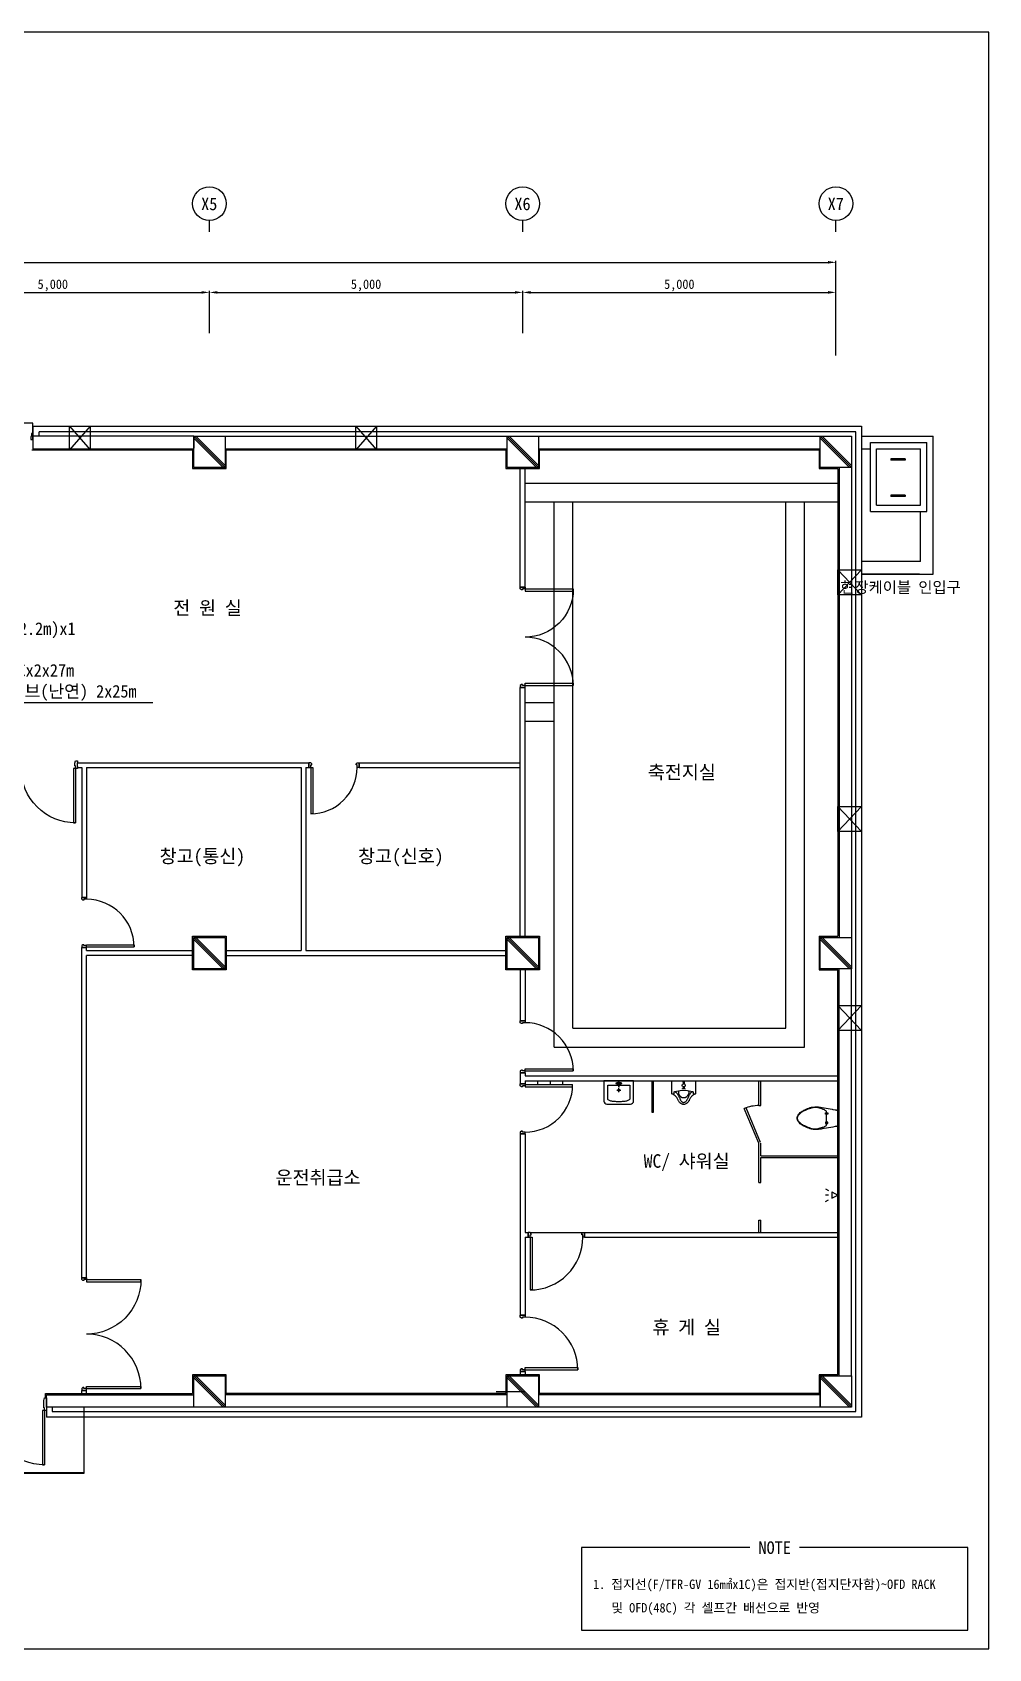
# Model space of a CAD drawing. Header units: millimetres. Extents: x 83587 to 123387, y 29485 to 60730.
# Drawn here: x 108123 to 123387, y 29485 to 55285 of the extents above; entities that cross this region are included whole.
import ezdxf
from ezdxf.enums import TextEntityAlignment as Align

# ---------------------------------------------------------------- set-up
doc = ezdxf.new("R2010")
doc.units = ezdxf.units.MM
doc.layers.add('TX-PAPR', color=2, linetype='Continuous', plot=False)
for name, color, linetype in [('TZ-BASE', 253, 'Continuous'), ('TZ-DIMS', 1, 'Continuous'), ('TZ-LEAL', 1, 'Continuous'), ('TZ-LEAT', 3, 'Continuous'), ('TZ-LINE', 4, 'Continuous'), ('TZ-TEX2', 3, 'Continuous')]:
    doc.layers.add(name, color=color, linetype=linetype)
doc.styles.get("Standard").update_dxf_attribs({"font": 'GulimChe.ttf'})
doc.linetypes.add('BATTINB', pattern='A,0,-0.0025,[134,GulimChe.ttf,S=0.0025,R=0,X=-0.0025,Y=0.01],-0.005,[134,GulimChe.ttf,S=0.0025,R=180,X=0.0025,Y=0.01],-0.0025', length=0.01)
doc.dimstyles.new('D50', dxfattribs={"dimscale": 50, "dimtxt": 3, "dimasz": 2.5, "dimexe": 0.5, "dimexo": 0.5, "dimgap": 0.5, "dimtad": 1, "dimdec": 0, "dimzin": 1, "dimdsep": 46, "dimlunit": 6, "dimtxsty": 'Standard', "dimcen": 1, "dimclrd": 1, "dimclre": 1, "dimclrt": 3, "dimadec": 0, "dimazin": 0, "dimtfac": 1, "dimtdec": 0, "dimtix": 1, "dimtmove": 2, "dimatfit": 3, "dimfxl": 0, "dimtvp": 2, "dimlwd": -1, "dimlwe": -1, "dimarcsym": 0})

# ---------------------------------------------------------------- blocks, each defined once
blk = doc.blocks.new('*D8')
at = {"layer": 'DEFPOINTS', "color": 0, "ltscale": 0.1}
for p in [(110950, 51133), (110950, 50458), (105950, 50079)]:
    blk.add_point(p, dxfattribs=at)
at = {"layer": 'TZ-DIMS', "color": 1, "ltscale": 0.1}
for p, q in [((105950, 50104), (105950, 51158)), ((106075, 51133), (110825, 51133)), ((110950, 50483), (110950, 51158))]:
    blk.add_line(p, q, dxfattribs=at)
for points in [[(106075, 51154), (106075, 51113), (105950, 51133)], [(110825, 51154), (110825, 51113), (110950, 51133)]]:
    blk.add_solid(points, dxfattribs=at)
at = {"layer": 'TZ-DIMS', "color": 3, "ltscale": 0.1, "insert": (108450, 51245), "char_height": 150, "attachment_point": 5}
blk.add_mtext('5,000', dxfattribs=at)
blk = doc.blocks.new('*D9')
at = {"layer": 'DEFPOINTS', "color": 0, "ltscale": 0.1}
for p in [(115950, 51133), (110950, 50458), (115950, 50458)]:
    blk.add_point(p, dxfattribs=at)
at = {"layer": 'TZ-DIMS', "color": 1, "ltscale": 0.1}
for p, q in [((110950, 50483), (110950, 51158)), ((111075, 51133), (115825, 51133)), ((115950, 50483), (115950, 51158))]:
    blk.add_line(p, q, dxfattribs=at)
for points in [[(111075, 51154), (111075, 51113), (110950, 51133)], [(115825, 51154), (115825, 51113), (115950, 51133)]]:
    blk.add_solid(points, dxfattribs=at)
at = {"layer": 'TZ-DIMS', "color": 3, "ltscale": 0.1, "insert": (113450, 51245), "char_height": 150, "attachment_point": 5}
blk.add_mtext('5,000', dxfattribs=at)
blk = doc.blocks.new('*D10')
at = {"layer": 'DEFPOINTS', "color": 0, "ltscale": 0.1}
for p in [(120950, 51133), (115950, 50458), (120950, 50458)]:
    blk.add_point(p, dxfattribs=at)
at = {"layer": 'TZ-DIMS', "color": 1, "ltscale": 0.1}
for p, q in [((115950, 50483), (115950, 51158)), ((116075, 51133), (120825, 51133)), ((120950, 50483), (120950, 51158))]:
    blk.add_line(p, q, dxfattribs=at)
for points in [[(116075, 51154), (116075, 51113), (115950, 51133)], [(120825, 51154), (120825, 51113), (120950, 51133)]]:
    blk.add_solid(points, dxfattribs=at)
at = {"layer": 'TZ-DIMS', "color": 3, "ltscale": 0.1, "insert": (118450, 51245), "char_height": 150, "attachment_point": 5}
blk.add_mtext('5,000', dxfattribs=at)
blk = doc.blocks.new('*D11')
at = {"layer": 'DEFPOINTS', "color": 0, "ltscale": 0.1}
for p in [(120950, 51613), (86950, 50100), (120950, 50100)]:
    blk.add_point(p, dxfattribs=at)
at = {"layer": 'TZ-DIMS', "color": 1, "ltscale": 0.1}
for p, q in [((86950, 50125), (86950, 51638)), ((87075, 51613), (120825, 51613)), ((120950, 50125), (120950, 51638))]:
    blk.add_line(p, q, dxfattribs=at)
for points in [[(87075, 51634), (87075, 51593), (86950, 51613)], [(120825, 51634), (120825, 51593), (120950, 51613)]]:
    blk.add_solid(points, dxfattribs=at)
at = {"layer": 'TZ-DIMS', "color": 3, "ltscale": 0.1, "insert": (103950, 51725), "char_height": 150, "attachment_point": 5}
blk.add_mtext('34,000', dxfattribs=at)
blk = doc.blocks.new('1p-t211')
at = {"color": 0}
for p, q in [((202, -190), (-28, -190)), ((2, -160), (22, -160)), ((2, -200), (2, -160)), ((22, -200), (2, -200)), ((22, -160), (22, -200)), ((172, -160), (152, -160)), ((152, -160), (152, -200)), ((152, -200), (172, -200)), ((172, -200), (172, -160))]:
    blk.add_line(p, q, dxfattribs=at)
blk.add_lwpolyline([(-73, -465, 0.019426), (-57, -505, 0.015468), (-33, -555, 0.040875), (-14, -585, 0.036447), (12, -615, 0.04843), (36, -635, 0.068612), (57, -645, 0.037226), (72, -649, 0.041311), (87, -650, 0.041311), (101, -649, 0.037226), (117, -645, 0.068612), (137, -635, 0.04843), (162, -615, 0.036447), (188, -585, 0.040875), (207, -555, 0.015468), (231, -505, 0.019426), (247, -465, 0.004694), (253, -447, 0.006976), (257, -435, 0.035314), (263, -406, 0.029565), (267, -370, 0.0294), (266, -318, 0.022182), (257, -250), (229, -92), (228, -84), (220, -45), (219, -39), (218, -34), (218, -30), (217, -25), (216, -19), (215, -15), (214, -11), (213, -7), (197, -1), (192, -1), (185, 0), (174, 0), (87, 0), (0, 0), (-12, 0), (-19, -1), (-26, -1), (-32, -2), (-36, -3), (-38, -5), (-39, -7), (-40, -11), (-41, -15), (-42, -19), (-43, -25), (-44, -30), (-45, -34), (-46, -39), (-47, -45), (-54, -84), (-83, -250, 0.022182), (-92, -318, 0.0294), (-93, -370, 0.029565), (-90, -406, 0.035314), (-83, -435, 0.006976), (-79, -447, 0.004694)], format="xyb", close=True, dxfattribs=at)
for centre, radius, start, end in [((949, -579), 1064, 161.9714, 164.0546), ((473, -424), 564, 159.444, 161.9714), ((218, -329), 291, 155.9278, 159.444), ((2, -232), 54.8, 135, 155.9278), ((-28, -202), 12.3, 90, 135), ((202, -193), 3.54, 36.8699, 90), ((65, -296), 174, 29.5675, 36.8699), ((-196, -444), 475, 26.5651, 29.5675), ((-42, -367), 303, 22.8053, 26.5651), ((21, -341), 234, 15.9454, 22.8053), ((21, -367), 111, 175.6013, 189.2401), ((154, -377), 244, 166.4166, 175.6013), ((132, -349), 223, 189.2401, 195.9454), ((721, -514), 828, 164.0546, 166.4166), ((607, -213), 717, 195.9454, 199.683), ((1715, 183), 1894, 199.683, 201.0375), ((494, -287), 585, 201.0375, 203.4742), ((-320, -287), 585, 336.5258, 338.9625), ((-1541, 183), 1894, 338.9625, 340.317), ((-434, -213), 717, 340.317, 344.0546), ((-330, -441), 599, 11.6565, 15.9454), ((42, -349), 223, 344.0546, 350.7599), ((-73, -388), 337, 4.3987, 11.6565), ((167, -369), 95.8, 350.7599, 4.3987), ((308, -367), 383, 203.4742, 208.6105), ((202, -425), 262, 208.6105, 214.8227), ((127, -477), 171, 214.8227, 220.6013), ((361, -277), 478, 220.6013, 224.0582), ((159, -472), 198, 224.0582, 230.1944), ((123, -515), 142, 230.1944, 237.425), ((76, -589), 53.8, 237.425, 255.9638), ((88, -539), 105, 255.9638, 269.1779), ((88, -545), 99.7, 269.1779, 279.4623), ((96, -594), 50.4, 279.4623, 293.9447), ((80, -557), 90.8, 293.9447, 306.8699), ((19, -475), 193, 306.8699, 315.7258), ((-174, -288), 462, 315.7258, 319.3987), ((67, -494), 144, 319.3987, 325.9688), ((-81, -394), 323, 325.9688, 331.3895), ((-113, -377), 359, 331.3895, 336.5258)]:
    blk.add_arc(centre, radius, start, end, dxfattribs=at)

msp = doc.modelspace()

# ---------------------------------------------------------------- linework, layer by layer
at = {"layer": 'TX-PAPR'}
msp.add_lwpolyline([(83587.3, 29484.5), (123387.3, 29484.5), (123387.3, 55284.5), (83587.3, 55284.5)], close=True, dxfattribs=at)
at = {"layer": 'TZ-BASE'}
for p, q in [((108129.6, 49048.3), (106629.6, 49048.3)), ((108129.6, 48883.3), (108129.6, 49048.3)), ((108129.6, 48848.3), (108129.6, 48998.3)), ((108129.6, 48998.3), (108129.6, 48848.3)), ((108129.6, 48998.3), (115354.7, 48998.3)), ((110699.6, 48838.3), (108129.6, 48838.3)), ((108129.6, 48838.3), (108129.6, 48638.3)), ((108229.6, 48838.3), (108229.6, 48908.3)), ((111199.6, 48838.3), (115699.6, 48838.3)), ((116199.6, 48838.3), (120699.6, 48838.3)), ((108116.6, 48620.3), (110681.6, 48620.3)), ((108129.6, 48638.3), (110699.6, 48638.3)), ((111199.6, 48638.3), (115699.6, 48638.3)), ((111217.6, 48620.3), (115681.6, 48620.3)), ((116199.6, 48638.3), (120699.6, 48638.3)), ((116217.6, 48620.3), (120681.6, 48620.3)), ((120981.6, 48320.3), (120981.6, 40856.3)), ((120999.6, 48338.3), (120999.6, 40838.3)), ((121199.6, 48338.3), (121199.6, 40838.3)), ((115987.6, 48088.1), (120981.6, 48088.1)), ((115987.6, 47788.1), (120981.6, 47788.1)), ((116449.6, 39088.3), (116449.6, 47788.1)), ((116749.6, 39388.3), (116749.6, 47788.1)), ((120149.6, 39388.3), (120149.6, 47788.1)), ((120449.6, 39088.3), (120449.6, 47788.1)), ((115987.6, 44588.3), (116449.6, 44588.3)), ((115987.6, 44288.3), (116449.6, 44288.3)), ((120681.6, 40856.3), (120981.6, 40856.3)), ((120981.6, 33856.3), (120981.6, 40320.3)), ((120999.6, 33838.3), (120999.6, 40338.3)), ((121199.6, 33838.3), (121199.6, 40338.3)), ((116749.6, 39388.3), (120149.6, 39388.3)), ((116449.6, 39088.3), (120449.6, 39088.3)), ((117307.8, 38254.4), (117307.8, 38476.8)), ((117307.8, 38476.8), (117475.4, 38476.8)), ((118499.6, 38550.3), (118499.6, 38540.3)), ((118499.6, 38540.3), (118539.6, 38540.3)), ((118509.6, 38550.3), (118509.6, 38498.2)), ((118509.6, 38452.3), (118509.6, 38430.3)), ((118529.6, 38550.3), (118529.6, 38498.2)), ((118529.6, 38452.3), (118529.6, 38430.3)), ((118539.6, 38540.3), (118539.6, 38550.3)), ((119719.6, 38153.3), (119719.6, 38550.3)), ((119749.6, 38153.3), (119749.6, 38550.3)), ((117451.8, 38398.5), (117513.8, 38398.5)), ((117482.2, 38367.4), (117482.2, 38429.4)), ((118499.6, 38425.3), (118499.6, 38430.3)), ((118499.6, 38430.3), (118539.6, 38430.3)), ((118539.6, 38425.3), (118499.6, 38425.3)), ((118539.6, 38430.3), (118539.6, 38425.3)), ((119719.6, 37553.3), (119486.5, 38106.2)), ((119747.2, 37564.9), (119514.5, 38117.1)), ((119719.6, 38153.3), (119749.6, 38153.3)), ((119719.6, 36926.3), (119719.6, 37553.3)), ((119749.6, 37353.3), (119749.6, 37553.3)), ((119749.6, 37353.3), (120981.6, 37353.3)), ((119749.6, 37323.3), (120981.6, 37323.3)), ((119749.6, 36926.3), (119749.6, 37323.3)), ((120781.6, 36824.8), (120831.6, 36799.8)), ((120831.6, 36724.8), (120781.6, 36724.8)), ((120781.6, 36624.8), (120831.6, 36649.8)), ((120881.6, 36774.8), (120881.6, 36674.8)), ((120881.6, 36774.8), (120881.6, 36674.8)), ((120881.6, 36774.8), (120981.6, 36724.8)), ((120881.6, 36674.8), (120981.6, 36724.8)), ((116067.6, 36126.3), (116907.6, 36126.3)), ((119719.6, 36126.3), (119719.6, 36326.3)), ((119749.6, 36126.3), (119749.6, 36326.3)), ((108331.6, 33556.3), (110681.5, 33556.3)), ((108331.6, 33488.3), (108331.6, 33556.3)), ((115681.5, 33556.3), (111217.5, 33556.3)), ((115526.3, 33588.3), (115988, 33588.3)), ((120681.6, 33556.3), (116217.5, 33556.3)), ((108349.6, 33338.3), (108349.6, 33538.3)), ((108349.6, 33538.3), (110699.5, 33538.3)), ((110699.5, 33338.3), (108349.6, 33338.3)), ((108349.6, 33338.3), (108349.6, 33178.3)), ((108439.6, 33338.3), (108439.6, 33268.3)), ((115699.5, 33538.3), (111199.5, 33538.3)), ((115699.5, 33338.3), (111199.5, 33338.3)), ((120699.6, 33538.3), (116199.5, 33538.3)), ((120699.6, 33338.3), (116199.5, 33338.3)), ((108949.8, 32288.1), (108949.6, 33178.3)), ((105949.6, 32288.1), (108949.9, 32288.1)), ((108949.9, 32293.7), (106149.6, 32293.7))]:
    msp.add_line(p, q, dxfattribs=at)
at = {"layer": 'TZ-BASE', "ltscale": 0.1}
for p, q in [((108129.6, 48998.3), (108129.6, 48838.3)), ((121269.6, 48908.3), (108229.6, 48908.3)), ((108229.6, 48838.3), (108229.6, 48908.3)), ((110699.6, 48838.3), (110699.6, 48648.3)), ((115355.2, 48998.3), (121359.6, 48998.3)), ((121269.6, 33268.3), (121269.6, 48908.3)), ((121359.6, 48998.3), (121359.6, 33178.3)), ((115911.6, 46429), (115911.6, 48320.3)), ((115987.6, 46429), (115987.6, 48320.3)), ((115987.6, 46429), (115911.6, 46429)), ((115911.6, 40856.3), (115911.6, 44829)), ((115987.6, 44829), (115911.6, 44829)), ((115987.6, 40856.3), (115987.6, 44829)), ((108844.2, 43626.3), (112537.6, 43626.3)), ((108844.2, 43550.3), (108844.2, 43626.3)), ((112537.6, 43550.3), (112537.6, 43626.3)), ((113337.6, 43550.3), (113337.6, 43626.3)), ((113337.6, 43626.3), (115911.6, 43626.3)), ((108844.2, 43550.3), (108911.6, 43550.3)), ((108911.6, 43550.3), (108911.6, 41476.3)), ((108987.6, 43550.3), (108987.6, 41476.3)), ((108987.6, 43550.3), (112411.6, 43550.3)), ((112411.6, 43550.3), (112411.6, 40626.2)), ((112487.6, 43550.3), (112487.6, 40626.2)), ((112487.6, 43550.3), (112537.6, 43550.3)), ((113337.6, 43550.3), (115911.6, 43550.3)), ((108987.6, 41476.3), (108911.6, 41476.3)), ((108987.6, 40676.3), (108911.6, 40676.3)), ((108911.6, 35406.3), (108911.6, 40676.3)), ((108987.6, 40686.5), (109747.4, 40686.5)), ((108987.6, 40626.3), (108987.6, 40676.3)), ((108987.6, 40626.3), (110681.5, 40626.3)), ((110681.5, 40550.3), (108987.6, 40550.3)), ((108987.6, 35406.3), (108987.6, 40550.3)), ((111217.5, 40626.2), (112411.6, 40626.2)), ((111217.5, 40550.2), (115681.5, 40550.2)), ((112487.6, 40626.2), (115681.5, 40626.2)), ((115911.6, 40320.3), (115911.6, 39506.2)), ((115987.6, 40320.3), (115987.6, 39506.2)), ((115987.6, 39506.2), (115911.6, 39506.2)), ((115911.6, 38676.2), (115911.6, 38500.2)), ((115987.6, 38676.2), (115911.6, 38676.2)), ((115987.6, 38500.2), (115911.6, 38500.2)), ((115987.6, 38676.2), (115987.6, 38626.2)), ((115987.6, 38626.2), (120981.6, 38626.3)), ((115987.6, 38550.2), (120981.6, 38550.3)), ((115987.6, 38550.2), (115987.6, 38500.2)), ((115987.6, 38490), (116747.4, 38490)), ((116187.6, 38550.2), (116187.6, 38490)), ((116387.6, 38550.2), (116387.6, 38490)), ((116587.6, 38550.2), (116587.6, 38490)), ((120981.6, 37950.3), (120981.6, 37950.3)), ((115987.6, 37700.2), (115911.6, 37700.2)), ((115911.6, 37700.2), (115911.6, 34806.3)), ((115987.6, 37700.2), (115987.6, 37650.2)), ((115987.6, 37700.2), (115987.6, 36126.3)), ((119719.6, 36926.3), (119749.6, 36926.3)), ((115987.6, 36126.3), (116037.6, 36126.3)), ((116037.6, 36050.3), (116037.6, 36126.3)), ((116937.6, 36126.3), (120981.6, 36126.3)), ((116937.6, 36050.3), (116937.6, 36126.3)), ((119719.6, 36326.3), (119749.6, 36326.3)), ((115987.6, 36050.3), (116037.6, 36050.3)), ((115987.6, 36050.3), (115987.6, 34806.3)), ((116937.6, 36050.3), (120981.6, 36050.3)), ((108987.6, 35406.3), (108911.6, 35406.3)), ((115987.6, 34806.3), (115911.6, 34806.3)), ((115911.6, 33906.3), (115911.6, 33856.3)), ((115987.6, 33906.3), (115911.6, 33906.3)), ((115987.6, 33906.3), (115987.6, 33856.3)), ((120699.6, 33838.3), (120699.6, 33338.3)), ((108911.6, 33556.3), (108911.6, 33606.3)), ((108987.6, 33606.3), (108911.6, 33606.3)), ((108987.6, 33556.3), (108987.6, 33606.3)), ((108319.6, 33268.3), (108319.6, 33178.3)), ((121359.6, 33178.3), (108349.6, 33178.3)), ((108439.6, 33268.3), (121269.6, 33268.3))]:
    msp.add_line(p, q, dxfattribs=at)
at = {"layer": 'TZ-BASE', "linetype": 'BATTINB'}
for p, q in [((109045.8, 48998.3), (108715.8, 48620.3)), ((108715.8, 48998.3), (109045.8, 48620.3)), ((111199.6, 48338.3), (110699.6, 48838.3)), ((111167.8, 48338.3), (110699.6, 48806.5)), ((111199.6, 48370.2), (110731.4, 48838.3)), ((113614.6, 48998.3), (113284.6, 48620.3)), ((113284.6, 48998.3), (113614.6, 48620.3)), ((116199.6, 48338.3), (115699.6, 48838.3)), ((116167.8, 48338.3), (115699.6, 48806.5)), ((116199.6, 48370.2), (115731.4, 48838.3)), ((121199.6, 48338.3), (120699.6, 48838.3)), ((121167.8, 48338.3), (120699.6, 48806.5)), ((121199.6, 48370.1), (120731.4, 48838.3)), ((121359.6, 48838.3), (122499.6, 48838.3)), ((122499.6, 46638.3), (122499.6, 48838.3)), ((110681.6, 48620.3), (110681.6, 48320.3)), ((111217.6, 48320.3), (111217.6, 48620.3)), ((115681.6, 48620.3), (115681.6, 48320.3)), ((116217.6, 48320.3), (116217.6, 48620.3)), ((120681.6, 48620.3), (120681.6, 48320.3)), ((121359.6, 48638.3), (121499.6, 48638.3)), ((121499.6, 48738.3), (122399.6, 48738.3)), ((121499.6, 47638.3), (121499.6, 48738.3)), ((121599.2, 48638.3), (122299.6, 48638.3)), ((121599.2, 47738.3), (121599.2, 48638.3)), ((122299.6, 47738.3), (122299.6, 48638.3)), ((122399.6, 47638.3), (122399.6, 48738.3)), ((110681.6, 48320.3), (111217.6, 48320.3)), ((115681.6, 48320.3), (116217.6, 48320.3)), ((120681.6, 48320.3), (120981.6, 48320.3)), ((121826.5, 48479.2), (121826.5, 48456.5)), ((122053.8, 48479.2), (121826.5, 48479.2)), ((122053.8, 48456.5), (121826.5, 48456.5)), ((122053.8, 48479.2), (122053.8, 48456.5)), ((121599.2, 47738.3), (122299.6, 47738.3)), ((121826.5, 47897.4), (121826.5, 47874.7)), ((122053.8, 47897.4), (121826.5, 47897.4)), ((122053.8, 47874.7), (121826.5, 47874.7)), ((122053.8, 47897.4), (122053.8, 47874.7)), ((121499.6, 47638.3), (122399.6, 47638.3)), ((122299.6, 46838.3), (122299.6, 47638.3)), ((121359.6, 46304.5), (120981.6, 46704.5)), ((121359.6, 46704.5), (120981.6, 46304.5)), ((122299.6, 46838.3), (121359.6, 46838.3)), ((121359.6, 46638.3), (122499.6, 46638.3)), ((122284.4, 46638.3), (121359.6, 46638.3)), ((121359.6, 42529.6), (120981.6, 42929.6)), ((121359.6, 42929.6), (120981.6, 42529.6)), ((111199.5, 40338.3), (110699.5, 40838.3)), ((111167.7, 40338.3), (110699.5, 40806.5)), ((111199.5, 40370.1), (110731.3, 40838.3)), ((116199.5, 40338.3), (115699.5, 40838.3)), ((116167.7, 40338.3), (115699.5, 40806.5)), ((116199.5, 40370.1), (115731.3, 40838.3)), ((120681.6, 40856.3), (120681.6, 40320.3)), ((121199.6, 40338.3), (120699.6, 40838.3)), ((121167.8, 40338.3), (120699.6, 40806.5)), ((121199.6, 40370.1), (120731.4, 40838.3)), ((120681.6, 40320.3), (120981.6, 40320.3)), ((121359.6, 39350.1), (120981.6, 39750.1)), ((121359.6, 39750.1), (120981.6, 39350.1)), ((111217.5, 33856.3), (110681.5, 33856.3)), ((110681.5, 33856.3), (110681.5, 33556.3)), ((111199.5, 33338.3), (110699.5, 33838.3)), ((111199.5, 33338.3), (110699.5, 33838.3)), ((111167.7, 33338.3), (110699.5, 33806.5)), ((111167.7, 33338.3), (110699.5, 33806.5)), ((111199.5, 33370.1), (110731.4, 33838.3)), ((111199.5, 33370.1), (110731.4, 33838.3)), ((111217.5, 33556.3), (111217.5, 33856.3)), ((116217.5, 33856.3), (115681.5, 33856.3)), ((115681.5, 33856.3), (115681.5, 33556.3)), ((116199.5, 33338.3), (115699.5, 33838.3)), ((116199.5, 33338.3), (115699.5, 33838.3)), ((116167.7, 33338.3), (115699.5, 33806.5)), ((116167.7, 33338.3), (115699.5, 33806.5)), ((116199.5, 33370.1), (115731.4, 33838.3)), ((116199.5, 33370.1), (115731.4, 33838.3)), ((116217.5, 33556.3), (116217.5, 33856.3)), ((120681.6, 33856.3), (120681.6, 33556.3)), ((120981.6, 33856.3), (120681.6, 33856.3)), ((121199.6, 33338.3), (120699.6, 33838.3)), ((121167.8, 33338.3), (120699.6, 33806.5)), ((121199.6, 33370.1), (120731.4, 33838.3))]:
    msp.add_line(p, q, dxfattribs=at)
at = {"layer": 'TZ-BASE'}
for points in [[(108129.6, 48883.3), (108112.2, 48883.3), (108112.2, 48834.3), (108099.6, 48834.3), (108099.6, 48832.2), (108099.6, 48783.3), (108129.6, 48783.3)], [(110699.6, 48838.3), (111199.6, 48838.3), (111199.6, 48338.3), (110699.6, 48338.3)], [(115699.6, 48838.3), (116199.6, 48838.3), (116199.6, 48338.3), (115699.6, 48338.3)], [(120699.6, 48838.3), (121199.6, 48838.3), (121199.6, 48338.3), (120699.6, 48338.3)], [(110699.5, 40838.3), (111199.5, 40838.3), (111199.5, 40338.3), (110699.5, 40338.3)], [(115699.5, 40838.3), (116199.5, 40838.3), (116199.5, 40338.3), (115699.5, 40338.3)], [(120699.6, 40838.3), (121199.6, 40838.3), (121199.6, 40338.3), (120699.6, 40338.3)], [(110699.5, 33838.3), (111199.5, 33838.3), (111199.5, 33338.3), (110699.5, 33338.3)], [(115699.5, 33838.3), (116199.5, 33838.3), (116199.5, 33338.3), (115699.5, 33338.3)], [(120699.6, 33838.3), (121199.6, 33838.3), (121199.6, 33338.3), (120699.6, 33338.3)]]:
    msp.add_lwpolyline(points, close=True, dxfattribs=at)
at = {"layer": 'TZ-BASE', "linetype": 'BATTINB'}
for points in [[(108715.8, 48998.3), (109045.8, 48998.3), (109045.8, 48620.3), (108715.8, 48620.3)], [(113284.6, 48998.3), (113614.6, 48998.3), (113614.6, 48620.3), (113284.6, 48620.3)], [(121359.6, 46704.5), (121359.6, 46304.5), (120981.6, 46304.5), (120981.6, 46704.5)], [(121359.6, 42929.6), (121359.6, 42529.6), (120981.6, 42529.6), (120981.6, 42929.6)], [(110681.5, 40320.3), (110681.5, 40856.3), (111217.5, 40856.3), (111217.5, 40320.3)], [(115681.5, 40320.3), (115681.5, 40856.3), (116217.5, 40856.3), (116217.5, 40320.3)], [(121359.6, 39750.1), (121359.6, 39350.1), (120981.6, 39350.1), (120981.6, 39750.1)]]:
    msp.add_lwpolyline(points, close=True, dxfattribs=at)
at = {"layer": 'TZ-BASE', "ltscale": 0.1}
for points in [[(115987.6, 46429), (115987.6, 46399), (115947.6, 46399), (115947.6, 46384), (115929.6, 46384), (115911.6, 46399), (115911.6, 46429)], [(115987.6, 44829), (115987.6, 44859), (115947.6, 44859), (115947.6, 44874), (115929.6, 44874), (115911.6, 44859), (115911.6, 44829)], [(112537.6, 43550.3), (112567.6, 43550.3), (112567.6, 43590.3), (112582.6, 43590.3), (112582.6, 43608.3), (112567.6, 43626.3), (112537.6, 43626.3)], [(113337.6, 43550.3), (113307.6, 43550.3), (113307.6, 43590.3), (113292.6, 43590.3), (113292.6, 43608.3), (113307.6, 43626.3), (113337.6, 43626.3)], [(108987.6, 41476.3), (108987.6, 41446.3), (108947.6, 41446.3), (108947.6, 41431.3), (108929.6, 41431.3), (108911.6, 41446.3), (108911.6, 41476.3)], [(108987.6, 40676.3), (108987.6, 40706.3), (108947.6, 40706.3), (108947.6, 40721.3), (108929.6, 40721.3), (108911.6, 40706.3), (108911.6, 40676.3)], [(115987.6, 39506.2), (115987.6, 39476.2), (115947.6, 39476.2), (115947.6, 39461.2), (115929.6, 39461.2), (115911.6, 39476.2), (115911.6, 39506.2)], [(115987.6, 38676.2), (115987.6, 38706.2), (115947.6, 38706.2), (115947.6, 38721.2), (115929.6, 38721.2), (115911.6, 38706.2), (115911.6, 38676.2)], [(115987.6, 38500.2), (115987.6, 38470.2), (115947.6, 38470.2), (115947.6, 38455.2), (115929.6, 38455.2), (115911.6, 38470.2), (115911.6, 38500.2)], [(115987.6, 37700.2), (115987.6, 37730.2), (115947.6, 37730.2), (115947.6, 37745.2), (115929.6, 37745.2), (115911.6, 37730.2), (115911.6, 37700.2)], [(116037.6, 36050.3), (116067.6, 36050.3), (116067.6, 36090.3), (116082.6, 36090.3), (116082.6, 36108.3), (116067.6, 36126.3), (116037.6, 36126.3)], [(116937.6, 36050.3), (116907.6, 36050.3), (116907.6, 36090.3), (116892.6, 36090.3), (116892.6, 36108.3), (116907.6, 36126.3), (116937.6, 36126.3)], [(108987.6, 35406.3), (108987.6, 35376.3), (108947.6, 35376.3), (108947.6, 35361.3), (108929.6, 35361.3), (108911.6, 35376.3), (108911.6, 35406.3)], [(115987.6, 34806.3), (115987.6, 34776.3), (115947.6, 34776.3), (115947.6, 34761.3), (115929.6, 34761.3), (115911.6, 34776.3), (115911.6, 34806.3)], [(115987.6, 33906.3), (115987.6, 33936.3), (115947.6, 33936.3), (115947.6, 33951.3), (115929.6, 33951.3), (115911.6, 33936.3), (115911.6, 33906.3)], [(108987.6, 33606.3), (108987.6, 33636.3), (108947.6, 33636.3), (108947.6, 33651.3), (108929.6, 33651.3), (108911.6, 33636.3), (108911.6, 33606.3)], [(108349.6, 33288.3), (108319.6, 33288.3), (108319.6, 33328.3), (108304.6, 33328.3), (108304.6, 33448.3), (108319.6, 33488.3), (108349.6, 33488.3)]]:
    msp.add_lwpolyline(points, close=True, dxfattribs=at)
for points in [[(115987.6, 46399), (116757.6, 46399, -0.4142136), (115987.6, 45629, -0.4142136)], [(115987.6, 44859), (116757.6, 44859, 0.4142136), (115987.6, 45629, 0.4142136)], [(108814.2, 43536.3), (108814.2, 42666.3, -0.4142136), (107944.2, 43536.3, -0.4142136)], [(112567.6, 43550.3), (112567.6, 42810.3, 0.4142136), (113307.6, 43550.3, 0.4142136)], [(115987.6, 38706.2), (116757.6, 38706.2, 0.4142136), (115987.6, 39476.2, 0.4142136)], [(116067.6, 36050.3), (116067.6, 35210.3, 0.4142136), (116907.6, 36050.3, 0.4142136)], [(108987.6, 35376.3), (109857.6, 35376.3, -0.4142136), (108987.6, 34506.3, -0.4142136)], [(115987.6, 33936.3), (116827.6, 33936.3, 0.4142136), (115987.6, 34776.3, 0.4142136)], [(108987.6, 33636.3), (109857.6, 33636.3, 0.4142136), (108987.6, 34506.3, 0.4142136)], [(108319.6, 33288.3), (108319.6, 32418.3, -0.4142136), (107449.6, 33288.3, -0.4142136)]]:
    msp.add_lwpolyline(points, format="xyb", dxfattribs=at)
for points in [[(115987.6, 46399), (115987.6, 46364), (116757.6, 46364), (116757.6, 46399)], [(115987.6, 44859), (115987.6, 44894), (116757.6, 44894), (116757.6, 44859)], [(108844.2, 43566.3), (108844.2, 43536.3), (108814.2, 43536.3), (108814.2, 43576.3), (108799.2, 43576.3), (108799.2, 43616.3), (108814.2, 43656.3), (108844.2, 43656.3), (108844.2, 43626.3)], [(108814.2, 43536.3), (108779.2, 43536.3), (108779.2, 42666.3), (108814.2, 42666.3)], [(112567.6, 43550.3), (112602.6, 43550.3), (112602.6, 42810.3), (112567.6, 42810.3)], [(108987.6, 40686.5), (108987.6, 40721.5), (109747.4, 40721.5), (109747.4, 40686.5)], [(115987.6, 38706.2), (115987.6, 38741.2), (116757.6, 38741.2), (116757.6, 38706.2)], [(115987.6, 38490), (115987.6, 38455), (116747.4, 38455), (116747.4, 38490)], [(116067.6, 36050.3), (116102.6, 36050.3), (116102.6, 35210.3), (116067.6, 35210.3)], [(108987.6, 35376.3), (108987.6, 35341.3), (109857.6, 35341.3), (109857.6, 35376.3)], [(115987.6, 33936.3), (115987.6, 33971.3), (116827.6, 33971.3), (116827.6, 33936.3)], [(108987.6, 33636.3), (108987.6, 33671.3), (109857.6, 33671.3), (109857.6, 33636.3)], [(108319.6, 33288.3), (108284.6, 33288.3), (108284.6, 32418.3), (108319.6, 32418.3)]]:
    msp.add_lwpolyline(points, dxfattribs=at)
at = {"layer": 'TZ-BASE'}
msp.add_lwpolyline([(117719.6, 38225.3), (117719.6, 38550.3), (117244.6, 38550.3), (117244.6, 38225.3, 0.4142136), (117294.6, 38175.3), (117669.6, 38175.3, 0.4142136)], format="xyb", close=True, dxfattribs=at)
for points in [[(117490.6, 38476.8), (117657.8, 38476.8), (117657.8, 38254.4, -0.2728149), (117651.2, 38243.1, -0.0701454), (117606.6, 38226.1, -0.0326796), (117554.9, 38217.7, -0.0236712), (117482.8, 38214.3, -0.0236712), (117410.7, 38217.7, -0.0326796), (117359.1, 38226.1, -0.0701454), (117314.5, 38243.1, -0.2728149), (117307.8, 38254.4, -0.2728149)], [(117474.1, 38525.5), (117476.9, 38455.9, 1), (117489.1, 38455.9), (117491.9, 38525.5)], [(118709.6, 38550.3), (118709.6, 38340.3), (118684.6, 38330.3, 0.0159625), (118654.6, 38310.3, 0.046411), (118624.6, 38270.3, 0.0258998), (118604.6, 38230.3, -0.027117), (118579.6, 38195.3, -0.0710216), (118544.6, 38175.3, -0.0485296), (118519.6, 38170.3, -0.0485296), (118494.6, 38175.3, -0.0710216), (118459.6, 38195.3, -0.027117), (118434.6, 38230.3, 0.0258998), (118414.6, 38270.3, 0.046411), (118384.6, 38310.3, 0.0159625), (118354.6, 38330.3), (118329.6, 38340.3), (118329.6, 38550.3)], [(118329.6, 38340.3), (118369.6, 38340.3), (118369.6, 38370.3, -0.1989124), (118371.4, 38374.5, -0.0891663), (118379.6, 38380.3), (118487.9, 38397.9, -0.0808976), (118551.3, 38397.9), (118659.6, 38380.3, -0.2268201), (118667.8, 38374.5, -0.062315), (118669.6, 38370.3), (118669.6, 38340.3), (118709.6, 38340.3)], [(118379.6, 38380.3, -0.0281142), (118403.9, 38358.6, -0.0536565), (118414.6, 38345.3, -0.0076397), (118437.3, 38308.7, -0.0214559), (118444.6, 38295.3, -0.0203937), (118455.6, 38270.3, 0.0253245), (118464.6, 38250.3, 0.016526), (118470.6, 38239.5, 0.0119625), (118479.6, 38225.3, 0.0493227), (118486.8, 38216.4, 0.0331162), (118499.6, 38205.3, 0.1023559), (118506.3, 38202, 0.0567606), (118519.6, 38200.3)], [(118659.6, 38380.3, 0.0281142), (118635.3, 38358.6, 0.0536565), (118624.6, 38345.3, 0.0076397), (118601.9, 38308.7, 0.0214559), (118594.6, 38295.3, 0.0203937), (118583.6, 38270.3, -0.0253245), (118574.6, 38250.3, -0.016526), (118568.7, 38239.5, -0.0119625), (118559.6, 38225.3, -0.0493227), (118552.4, 38216.4, -0.0331162), (118539.6, 38205.3, -0.1023559), (118532.9, 38202, -0.0567606), (118519.6, 38200.3)]]:
    msp.add_lwpolyline(points, format="xyb", dxfattribs=at)
msp.add_lwpolyline([(118009.6, 38550.3), (118009.6, 38050.3), (118039.6, 38050.3), (118039.6, 38550.3)], dxfattribs=at)
at = {"layer": 'TZ-BASE', "linetype": 'BATTINB'}
msp.add_lwpolyline([(108949.6, 32288.6), (108949.6, 33338.4)], dxfattribs=at)
at = {"layer": 'TZ-BASE'}
for centre, radius in [((117456.2, 38508.4), 15.3), ((117509.9, 38508.4), 15.3), ((118519.6, 38475.3), 25), ((117482.8, 38398.4), 15)]:
    msp.add_circle(centre, radius, dxfattribs=at)
for centre, radius, start, end in [((108987.6, 40686.5), 759.8, 0, 90), ((115987.6, 38490), 759.8, 270, 0), ((117483.3, 38525.8), 9.19, 90, 181.90915), ((117482.7, 38525.8), 9.19, 358.09085, 90), ((118519.6, 38365.3), 85, 163.21445, 16.78555), ((119719.6, 37553.3), 600, 90, 112.85666)]:
    msp.add_arc(centre, radius, start, end, dxfattribs=at)
at = {"layer": 'TZ-LEAL', "ltscale": 0.1}
for p, q in [((110949.6, 52100.3), (110949.6, 52280)), ((115949.6, 52100.3), (115949.6, 52280)), ((115949.6, 52100.3), (115949.6, 52280)), ((120946.9, 52100.3), (120946.9, 52280)), ((120946.9, 52100.3), (120946.9, 52280))]:
    msp.add_line(p, q, dxfattribs=at)
for centre in [(110949.6, 52549.7), (115949.6, 52549.7), (115949.6, 52549.7), (120949.6, 52549.7), (120949.6, 52549.7)]:
    msp.add_circle(centre, 269.6, dxfattribs=at)
at = {"layer": 'TZ-LINE', "ltscale": 2, "elevation": 77.4}
msp.add_lwpolyline([(119576, 31097.5), (116886.9, 31097.5), (116886.9, 29779), (123056.9, 29779), (123056.9, 31097.5), (120367.8, 31097.5)], dxfattribs=at)

# ---------------------------------------------------------------- block references
at = {"layer": 'TZ-BASE', "xscale": -1, "rotation": 270}
msp.add_blockref('1p-t211', (120981.5, 37865), dxfattribs=at)

# ---------------------------------------------------------------- texts
at = {"layer": 'TZ-BASE', "linetype": 'BATTINB', "ltscale": 0.1}
msp.add_text('현장케이블 인입구', height=180, dxfattribs=at).set_placement((121980.2, 46428.6), align=Align.MIDDLE)
for s, p in [('전 원 실', (110919.8, 46097.4)), ('축전지실', (118489.4, 43475.5)), ('창고(통신)', (110836.7, 42135)), ('창고(신호)', (114004.5, 42135)), ('WC/ 샤워실', (118567.1, 37268.7)), ('운전취급소', (112683.2, 37004.8)), ('휴 게 실', (118567.1, 34616.6))]:
    msp.add_text(s, height=216, dxfattribs=at).set_placement(p, align=Align.MIDDLE_CENTER)
at = {"layer": 'TZ-LEAT', "ltscale": 0.1}
for s, p in [('X5', (110946.8, 52546.1)), ('X6', (115946.8, 52546.1)), ('X7', (120946.8, 52546.1))]:
    msp.add_text(s, height=200, dxfattribs=at).set_placement(p, align=Align.MIDDLE_CENTER)
at = {"layer": 'TZ-LEAT', "insert": (106106.7, 44613.5), "char_height": 200, "attachment_point": 7}
msp.add_mtext('{\\C6;신)OFD RACK(H=2.2m)x1\\P   OFD 96Cx2\\P   광케이블 48Cx2x27m\\P\\pt400;   스파이럴슬리브(난연) 2x25m}', dxfattribs=at)
at = {"layer": 'TZ-TEX2'}
msp.add_text('NOTE', height=200, dxfattribs=at).set_placement((119971.9, 31097.5, 77.4), align=Align.MIDDLE)
for s, p in [('1. 접지선(F/TFR-GV 16㎟x1C)은 접지반(접지단자함)~OFD RACK', (117072.7, 30512.6, 77.4)), ('   및 OFD(48C) 각 셀프간 배선으로 반영', (117072.7, 30137.6, 77.4))]:
    msp.add_text(s, height=150, dxfattribs=at).set_placement(p, align=Align.MIDDLE_LEFT)

# ---------------------------------------------------------------- dimensions: what is measured, and where the dimension line sits
at = {"layer": 'TZ-DIMS', "ltscale": 0.1}
for base, p1, p2, picture, middle in [((120949.6, 51613.4), (86949.6, 50100.2), (120949.6, 50100.2), '*D11', (103949.6, 51724.6)), ((110949.6, 51133.4), (105949.6, 50079.4), (110949.6, 50457.6), '*D8', (108449.6, 51244.5)), ((115949.6, 51133.4), (110949.6, 50457.6), (115949.6, 50457.6), '*D9', (113449.6, 51244.5)), ((120949.6, 51133.4), (115949.6, 50457.6), (120949.6, 50457.6), '*D10', (118449.6, 51244.5))]:
    dim = msp.add_linear_dim(base=base, p1=p1, p2=p2, dimstyle='D50', dxfattribs=at)
    dim.commit()
    dim.dimension.update_dxf_attribs({"geometry": picture, "text_midpoint": middle})

# ---------------------------------------------------------------- leaders
at = {"layer": 'TZ-LEAL', "annotation_type": 0, "has_hookline": 1, "hookline_direction": 0, "text_width": 3937.8}
msp.add_leader([(104699.6, 45755.1), (105812.1, 44588.5), (106081.7, 44588.5)], dimstyle='D50', dxfattribs=at)

doc.saveas('drawing.dxf')
